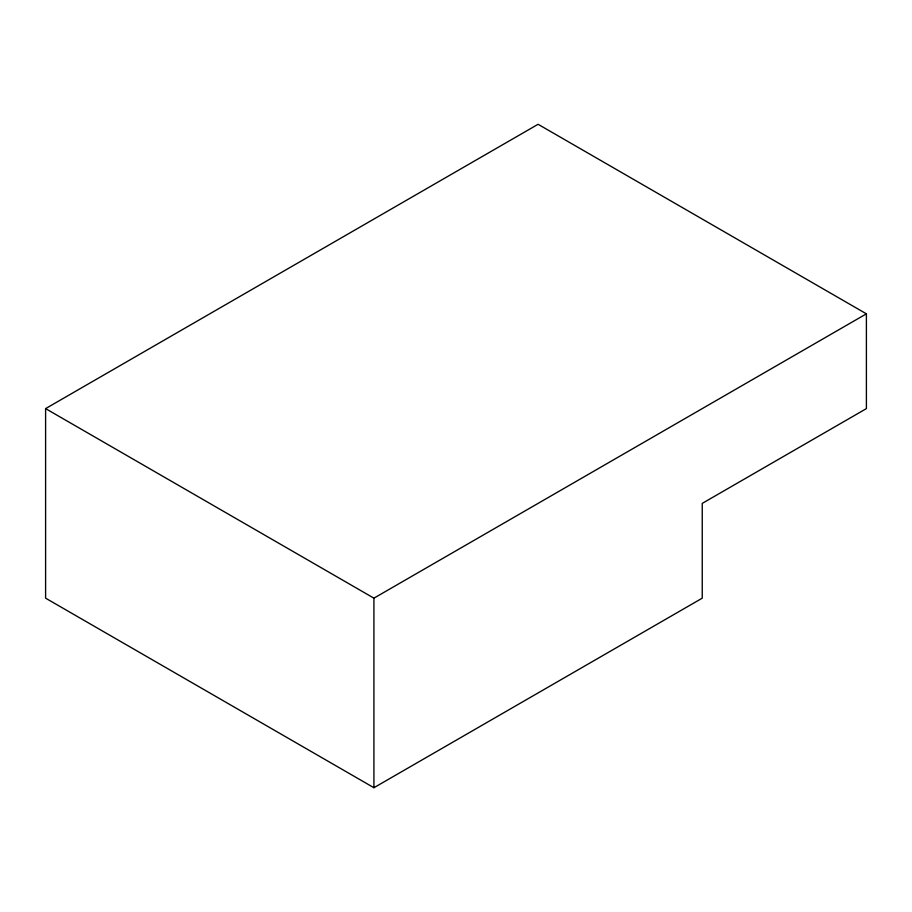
<?xml version="1.0" encoding="UTF-8"?>
<svg xmlns="http://www.w3.org/2000/svg" width="912" height="912" viewBox="0 0 912 912"><rect width="100%" height="100%" fill="white"/><g stroke="black" fill="none" stroke-linecap="round" stroke-linejoin="round"><path stroke-width="1.37" d="M45.6 408.61L538.08 124.283L866.4 313.831L866.4 408.61L702.24 503.39L702.24 598.169L373.92 787.717L45.6 598.169L45.6 408.61L373.92 598.169L866.4 313.831M373.92 598.169L373.92 787.717"/></g></svg>
